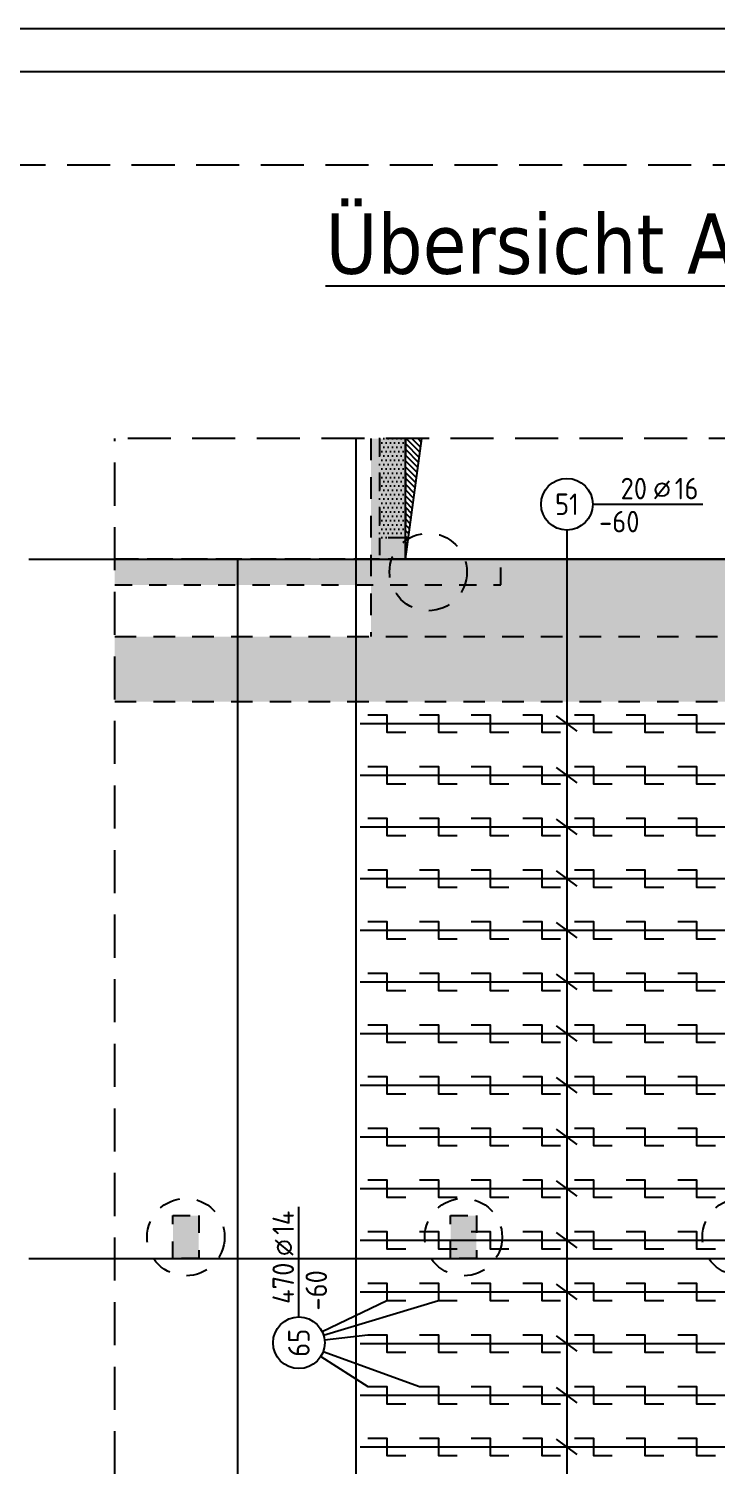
# Model space of a CAD drawing. Extents: x -101 to 101, y -52 to 90.
# Drawn here: x 58.65 to 62.65, y 33.71 to 42.05 of the extents above; entities that cross this region are included whole.
import ezdxf
from ezdxf.enums import TextEntityAlignment as Align

# ---------------------------------------------------------------- set-up
doc = ezdxf.new("R2010")
doc.units = 0
doc.header["$LTSCALE"] = 0.5
for name, pattern in [('AUSGEZOGEN', [1000.01, 1000, 0.01]), ('DASHED', [0.75, 0.5, -0.25]), ('DOT', [0.175, 0.05, -0.125]), ('HIDDEN2', [0.187, 0.125, -0.062]), ('PUNKT', [0.175, 0.05, -0.125]), ('STRICHLINIE', [0.75, 0.5, -0.25]), ('VERDECKT', [0.375, 0.25, -0.125])]:
    doc.linetypes.add(name, pattern=pattern)
for name, color, linetype in [('2.UG', 7, 'Continuous'), ('ACHSEN', 7, 'Continuous'), ('AFU', 7, 'Continuous'), ('BETON', 7, 'Continuous'), ('Brüstung 2.UG', 7, 'Continuous'), ('DETAIL', 7, 'Continuous'), ('DRUEBER', 7, 'Continuous'), ('grau_dunkel', 7, 'Continuous'), ('grau_hell', 7, 'Continuous'), ('Gründungspfähle', 7, 'Continuous'), ('HILFE', 7, 'Continuous'), ('RAHMEN', 7, 'Continuous'), ('RND', 7, 'Continuous'), ('SCHRAFF', 7, 'Continuous'), ('TEXT', 7, 'Continuous'), ('VERDECKT', 7, 'Continuous'), ('Versprung oberseitig', 7, 'Continuous')]:
    doc.layers.add(name, color=color, linetype=linetype)
doc.layers.add('NOPLOT', color=7, linetype='Continuous', plot=False)
doc.styles.add('helv', font='tahoma.ttf')
doc.styles.add('txt', font='isocp.shx')
doc.linetypes.add('AFU_50L', pattern='A,0.75,["/",Standard,S=0.2,R=0,X=-0.01,Y=-0.1],0.07,["/",Standard,S=0.2,R=0,X=-0.01,Y=-0.1],0.75', length=1.57)

# ---------------------------------------------------------------- blocks, each defined once
blk = doc.blocks.new('RND_LEI')
at = {"layer": 'RND', "color": 7, "linetype": 'Continuous'}
blk.add_line((1.022, 0.066), (1.19, 0.27), dxfattribs=at)
for centre, radius in [((0, 0), 0.3), ((1.106, 0.168), 0.075)]:
    blk.add_circle(centre, radius, dxfattribs=at)
at = {"layer": 'RND', "color": 7, "linetype": 'Continuous', "style": 'txt'}
blk.add_attdef('ANZ', text='', height=0.25, dxfattribs=at).set_placement((0.931, 0.057), align=Align.RIGHT)
for tag, p in [('DUM', (1.253, 0.057)), ('ABSTD', (1.674, 0.057)), ('POSTXT', (0.374, -0.327))]:
    blk.add_attdef(tag, p, '', height=0.25, dxfattribs=at)
blk.add_attdef('POSL', text='', height=0.25, dxfattribs=at).set_placement((0, 0), align=Align.MIDDLE)
blk = doc.blocks.new('lei_gre')
at = {"layer": 'RND', "color": 7, "linetype": 'Continuous'}
for p, q in [((-0.09, -0.12), (0.09, 0.12)), ((0, 0.15), (0, -0.15))]:
    blk.add_line(p, q, dxfattribs=at)
blk = doc.blocks.new('A0-19-0')
at = {"layer": 'RAHMEN'}
blk.add_line((137.9, 84.1), (0, 84.1), dxfattribs=at)
at = {"layer": 'RAHMEN', "color": 5}
blk.add_line((137.4, 83.6), (2, 83.6), dxfattribs=at)

msp = doc.modelspace()

# ---------------------------------------------------------------- hatches: boundary and pattern name
at = {"layer": '2.UG', "linetype": 'AUSGEZOGEN'}
h = msp.add_hatch(dxfattribs=at)
h.set_pattern_fill('DOTS', scale=0.4, double=1)
h.set_pattern_definition([(0, (84.2931, 48.70134), (0.3175, 0.635), [0, -0.635])])
h.paths.add_polyline_path([(61.396, 38.9704), (60.841, 38.9704), (60.841, 39.0929), (60.691, 39.0929), (60.691, 38.9704), (59.3035, 38.9704), (59.3035, 38.8204), (61.396, 38.8204)], flags=17)
h.paths.add_polyline_path([(63.0385, 38.9704), (62.651, 38.9704), (62.651, 38.8204), (62.7285, 38.8204), (62.7285, 38.5704), (62.8535, 38.5704), (62.8535, 38.8204), (63.0385, 38.8204)], flags=17)
h.paths.add_polyline_path([(65.366, 39.6704), (65.216, 39.6704), (65.216, 38.9704), (64.3485, 38.9704), (64.3485, 39.6704), (64.1985, 39.6704), (64.1985, 38.9704), (64.0435, 38.9704), (64.0435, 38.8204), (65.216, 38.8204), (65.216, 33.0954), (62.8535, 33.0954), (62.8535, 35.1979), (62.7285, 35.1979), (62.7285, 33.0954), (59.3035, 33.0954), (59.3035, 32.9704), (65.366, 32.9704)])
h.paths.add_polyline_path([(62.8535, 38.0029), (62.7285, 38.0029), (62.7285, 35.7654), (62.8535, 35.7654)], flags=17)
h.paths.add_polyline_path([(61.2535, 35.1579), (61.1035, 35.1579), (61.1035, 34.9079), (61.2535, 34.9079)], flags=17)
h.paths.add_polyline_path([(59.641, 35.1579), (59.491, 35.1579), (59.491, 34.9079), (59.641, 34.9079)], flags=17)
h.paths.add_polyline_path([(67.196, 35.2829), (66.6035, 35.2829), (66.6035, 38.8204), (67.7285, 38.8204), (67.7285, 38.9704), (66.6035, 38.9704), (66.6035, 39.1954), (66.4785, 39.1954), (66.4785, 34.9229), (66.6035, 34.9229), (66.6035, 35.1579), (67.196, 35.1579)])
h.paths.add_polyline_path([(67.7285, 34.0329), (66.6035, 34.0329), (66.6035, 34.1104), (66.4785, 34.1104), (66.4785, 32.6604), (66.6035, 32.6604), (66.6035, 33.9079), (67.641, 33.9079), (67.641, 31.8454), (66.6035, 31.8454), (66.6035, 32.1554), (66.4785, 32.1554), (66.4785, 31.8454), (61.476, 31.8454), (61.476, 31.7204), (66.791, 31.7204), (66.791, 28.4954), (60.3535, 28.4954), (60.3535, 31.7204), (60.471, 31.7204), (60.471, 31.8454), (60.161, 31.8454), (60.161, 31.7204), (60.2285, 31.7204), (60.2285, 28.4954), (59.3035, 28.4954), (59.3035, 28.3454), (67.7285, 28.3454), (67.7285, 28.4954), (66.916, 28.4954), (66.916, 31.7204), (67.7285, 31.7204)])
at = {"layer": 'Brüstung 2.UG', "linetype": 'DOT'}
h = msp.add_hatch(dxfattribs=at)
h.set_pattern_fill('DOTS', color=102, scale=0.4, double=1)
h.set_pattern_definition([(0, (13.07888, 274.394883), (0.0125, 0.025), [0, -0.025])])
h.paths.add_polyline_path([(60.841, 39.6704), (60.691, 39.6704), (60.691, 39.0929), (60.841, 39.0929)])
at = {"layer": 'grau_dunkel'}
h = msp.add_hatch(color=21, dxfattribs=at)
h.paths.add_polyline_path([(64.3479, 38.9704), (64.1979, 38.9704), (64.1479, 38.9704), (64.1479, 38.5204), (65.416, 38.5204), (65.416, 38.9704), (65.216, 38.9704)])
h.paths.add_polyline_path([(64.1479, 38.5204), (64.1479, 38.9704), (60.841, 38.9704), (60.641, 38.9704), (60.641, 38.5204)])
h.paths.add_polyline_path([(60.841, 39.6704), (60.641, 39.6704), (60.641, 38.9704), (60.841, 38.9704)])
h.paths.add_polyline_path([(65.416, 39.6704), (65.216, 39.6704), (65.216, 38.9704), (65.416, 38.9704)])
at = {"layer": 'grau_dunkel', "linetype": 'AUSGEZOGEN'}
h = msp.add_hatch(dxfattribs=at)
h.set_pattern_fill('ANSI31', color=21, scale=0.0075, angle=90, style=0, double=1)
h.set_pattern_definition([(135, (-4.681666, 34.54563), (-0.01683798, -0.01683798), [])])
h.paths.add_polyline_path([(60.9363, 39.6704), (60.841, 39.6704), (60.841, 38.9704)])
at = {"layer": 'grau_hell'}
msp.add_hatch(color=9, dxfattribs=at).paths.add_polyline_path([(67.7285, 38.1429), (67.7285, 38.5204), (59.1535, 38.5204), (59.1535, 38.1429)])
at = {"layer": 'SCHRAFF', "linetype": 'AUSGEZOGEN'}
h = msp.add_hatch(dxfattribs=at)
h.set_pattern_fill('DOTS', scale=0.025, double=1)
h.set_pattern_definition([(0, (84.29308, 48.70134), (0.01984375, 0.0396875), [0, -0.0396875])])
h.paths.add_polyline_path([(60.5535, 38.9704), (59.1535, 38.9704), (59.1535, 38.8204), (60.5535, 38.8204)])
h.paths.add_polyline_path([(61.396, 38.9704), (60.841, 38.9704), (60.841, 39.0929), (60.691, 39.0929), (60.691, 38.9704), (60.5535, 38.9704), (60.5535, 38.8204), (61.396, 38.8204)], flags=17)
h.paths.add_polyline_path([(63.0385, 38.9704), (62.651, 38.9704), (62.651, 38.8204), (62.7285, 38.8204), (62.7285, 38.5704), (62.8535, 38.5704), (62.8535, 38.8204), (63.0385, 38.8204)], flags=17)
h.paths.add_polyline_path([(65.366, 39.6704), (65.216, 39.6704), (65.216, 38.9704), (64.3485, 38.9704), (64.3485, 39.6704), (64.1985, 39.6704), (64.1985, 38.9704), (64.0435, 38.9704), (64.0435, 38.8204), (65.216, 38.8204), (65.216, 33.0954), (62.8535, 33.0954), (62.8535, 35.1979), (62.7285, 35.1979), (62.7285, 33.0954), (60.5535, 33.0954), (60.5535, 32.9704), (65.366, 32.9704)])
h.paths.add_polyline_path([(67.7285, 38.9704), (66.6035, 38.9704), (66.6035, 39.1954), (66.4785, 39.1954), (66.4785, 34.9229), (66.6035, 34.9229), (66.6035, 35.1579), (67.196, 35.1579), (67.196, 35.2829), (66.6035, 35.2829), (66.6035, 38.8204), (67.7285, 38.8204)])
h.paths.add_polyline_path([(62.8535, 38.0029), (62.7285, 38.0029), (62.7285, 35.7654), (62.8535, 35.7654)], flags=17)
h.paths.add_polyline_path([(61.2535, 35.1579), (61.1035, 35.1579), (61.1035, 34.9079), (61.2535, 34.9079)], flags=17)
h.paths.add_polyline_path([(59.641, 35.1579), (59.491, 35.1579), (59.491, 34.9079), (59.641, 34.9079)])
h.paths.add_polyline_path([(60.5535, 33.0954), (59.1535, 33.0954), (59.1535, 32.9704), (60.5535, 32.9704)])
h.paths.add_polyline_path([(67.7285, 34.0329), (66.6035, 34.0329), (66.6035, 34.1104), (66.4785, 34.1104), (66.4785, 32.6604), (66.6035, 32.6604), (66.6035, 33.9079), (67.641, 33.9079), (67.641, 31.8454), (66.6035, 31.8454), (66.6035, 32.1554), (66.4785, 32.1554), (66.4785, 31.7204), (66.791, 31.7204), (66.791, 28.4954), (66.4785, 28.4954), (66.4785, 28.3454), (67.7285, 28.3454), (67.7285, 28.4954), (66.916, 28.4954), (66.916, 31.7204), (67.7285, 31.7204)])
h.paths.add_polyline_path([(66.4785, 31.8454), (61.476, 31.8454), (61.476, 31.7204), (66.4785, 31.7204)])
h.paths.add_polyline_path([(60.471, 31.8454), (60.161, 31.8454), (60.161, 31.7204), (60.2285, 31.7204), (60.2285, 28.4954), (59.1535, 28.4954), (59.1535, 28.3454), (60.5535, 28.3454), (60.5535, 28.4954), (60.3535, 28.4954), (60.3535, 31.7204), (60.471, 31.7204)])
h.paths.add_polyline_path([(66.4785, 28.4954), (60.5535, 28.4954), (60.5535, 28.3454), (66.4785, 28.3454)])

# ---------------------------------------------------------------- linework, layer by layer
at = {"layer": 'ACHSEN', "color": 140, "linetype": 'AUSGEZOGEN'}
for p, q in [((58.6535, 38.9704), (67.7285, 38.9704)), ((58.6535, 34.9079), (67.7285, 34.9079))]:
    msp.add_line(p, q, dxfattribs=at)
at = {"layer": 'AFU', "color": 8, "linetype": 'AFU_50L'}
msp.add_line((59.866, 38.9704), (59.866, 28.1554), dxfattribs=at)
at = {"layer": 'BETON', "color": 6, "linetype": 'AUSGEZOGEN'}
msp.add_lwpolyline([(64.1985, 38.9704), (60.841, 38.9704), (60.841, 39.6704)], dxfattribs=at)
at = {"layer": 'Brüstung 2.UG', "color": 102, "linetype": 'DOT'}
for p, q in [((60.691, 39.6704), (60.691, 39.0929)), ((60.841, 39.6704), (60.841, 39.0929))]:
    msp.add_line(p, q, dxfattribs=at)
at = {"layer": 'DETAIL', "color": 102, "linetype": 'STRICHLINIE'}
msp.add_lwpolyline([(57.8068, 41.2573), (57.8068, 26.6478), (68.1264, 26.6478), (68.1264, 41.2573)], close=True, dxfattribs=at)
at = {"layer": 'DRUEBER', "color": 7, "linetype": 'PUNKT', "lineweight": -2}
msp.add_lwpolyline([(59.1535, 38.8204), (61.396, 38.8204), (61.396, 38.9704), (60.841, 38.9704), (60.841, 39.0929), (60.691, 39.0929), (60.691, 38.9704), (59.1535, 38.9704)], dxfattribs=at)
for points in [[(59.491, 35.1579), (59.641, 35.1579), (59.641, 34.9079), (59.491, 34.9079)], [(61.1035, 35.1579), (61.2535, 35.1579), (61.2535, 34.9079), (61.1035, 34.9079)]]:
    msp.add_lwpolyline(points, close=True, dxfattribs=at)
at = {"layer": 'grau_dunkel', "color": 21, "linetype": 'AUSGEZOGEN'}
msp.add_line((60.841, 38.9704), (60.9363, 39.6704), dxfattribs=at)
at = {"layer": 'Gründungspfähle', "color": 171, "linetype": 'VERDECKT'}
for centre in [(60.974, 38.8954), (59.566, 35.0329), (61.1785, 35.0329), (62.791, 35.0329)]:
    msp.add_circle(centre, 0.225, dxfattribs=at)
at = {"layer": 'HILFE', "color": 102, "linetype": 'DASHED'}
for p in [(59.1535, 27.6554), (67.7285, 39.6704)]:
    msp.add_line(p, (59.1535, 39.6704), dxfattribs=at)
at = {"layer": 'NOPLOT', "color": 191, "linetype": 'AUSGEZOGEN'}
msp.add_line((60.5535, 39.6704), (60.5535, 27.2515), dxfattribs=at)
at = {"layer": 'RND', "color": 7, "linetype": 'AUSGEZOGEN'}
for p, q in [((61.9293, 39.2887), (62.5693, 39.2887)), ((60.2227, 34.5692), (60.2227, 35.2092))]:
    msp.add_line(p, q, dxfattribs=at)
at = {"layer": 'RND', "color": 102, "linetype": 'AUSGEZOGEN'}
for p, q in [((61.7793, 39.1387), (61.7793, 32.2579)), ((60.3578, 34.4844), (60.7329, 34.6654)), ((60.3663, 34.4628), (61.0329, 34.6654)), ((60.3717, 34.4364), (60.6229, 34.4654)), ((60.3494, 34.3389), (60.6229, 34.1654)), ((60.3638, 34.3681), (60.9229, 34.1654))]:
    msp.add_line(p, q, dxfattribs=at)
at = {"layer": 'RND', "color": 1, "linetype": 'AUSGEZOGEN'}
for points in [[(60.6229, 38.0654), (60.7329, 38.0654), (60.7329, 37.9654), (60.8429, 37.9654)], [(60.9229, 38.0654), (61.0329, 38.0654), (61.0329, 37.9654), (61.1429, 37.9654)], [(61.2229, 38.0654), (61.3329, 38.0654), (61.3329, 37.9654), (61.4429, 37.9654)], [(61.5229, 38.0654), (61.6329, 38.0654), (61.6329, 37.9654), (61.7429, 37.9654)], [(61.8229, 38.0654), (61.9329, 38.0654), (61.9329, 37.9654), (62.0429, 37.9654)], [(62.1229, 38.0654), (62.2329, 38.0654), (62.2329, 37.9654), (62.3429, 37.9654)], [(62.4229, 38.0654), (62.5329, 38.0654), (62.5329, 37.9654), (62.6429, 37.9654)], [(60.5785, 38.0154), (66.4535, 38.0154)], [(60.5785, 37.7154), (65.9899, 37.7154)], [(60.6229, 37.7654), (60.7329, 37.7654), (60.7329, 37.6654), (60.8429, 37.6654)], [(60.9229, 37.7654), (61.0329, 37.7654), (61.0329, 37.6654), (61.1429, 37.6654)], [(61.2229, 37.7654), (61.3329, 37.7654), (61.3329, 37.6654), (61.4429, 37.6654)], [(61.5229, 37.7654), (61.6329, 37.7654), (61.6329, 37.6654), (61.7429, 37.6654)], [(61.8229, 37.7654), (61.9329, 37.7654), (61.9329, 37.6654), (62.0429, 37.6654)], [(62.1229, 37.7654), (62.2329, 37.7654), (62.2329, 37.6654), (62.3429, 37.6654)], [(62.4229, 37.7654), (62.5329, 37.7654), (62.5329, 37.6654), (62.6429, 37.6654)], [(60.6229, 37.4654), (60.7329, 37.4654), (60.7329, 37.3654), (60.8429, 37.3654)], [(60.9229, 37.4654), (61.0329, 37.4654), (61.0329, 37.3654), (61.1429, 37.3654)], [(61.2229, 37.4654), (61.3329, 37.4654), (61.3329, 37.3654), (61.4429, 37.3654)], [(61.5229, 37.4654), (61.6329, 37.4654), (61.6329, 37.3654), (61.7429, 37.3654)], [(61.8229, 37.4654), (61.9329, 37.4654), (61.9329, 37.3654), (62.0429, 37.3654)], [(62.1229, 37.4654), (62.2329, 37.4654), (62.2329, 37.3654), (62.3429, 37.3654)], [(62.4229, 37.4654), (62.5329, 37.4654), (62.5329, 37.3654), (62.6429, 37.3654)], [(60.5785, 37.4154), (66.4535, 37.4154)], [(60.6229, 37.1654), (60.7329, 37.1654), (60.7329, 37.0654), (60.8429, 37.0654)], [(60.9229, 37.1654), (61.0329, 37.1654), (61.0329, 37.0654), (61.1429, 37.0654)], [(61.2229, 37.1654), (61.3329, 37.1654), (61.3329, 37.0654), (61.4429, 37.0654)], [(61.5229, 37.1654), (61.6329, 37.1654), (61.6329, 37.0654), (61.7429, 37.0654)], [(61.8229, 37.1654), (61.9329, 37.1654), (61.9329, 37.0654), (62.0429, 37.0654)], [(62.1229, 37.1654), (62.2329, 37.1654), (62.2329, 37.0654), (62.3429, 37.0654)], [(62.4229, 37.1654), (62.5329, 37.1654), (62.5329, 37.0654), (62.6429, 37.0654)], [(60.5785, 37.1154), (66.4535, 37.1154)], [(60.5785, 36.8154), (66.4535, 36.8154)], [(60.6229, 36.8654), (60.7329, 36.8654), (60.7329, 36.7654), (60.8429, 36.7654)], [(60.9229, 36.8654), (61.0329, 36.8654), (61.0329, 36.7654), (61.1429, 36.7654)], [(61.2229, 36.8654), (61.3329, 36.8654), (61.3329, 36.7654), (61.4429, 36.7654)], [(61.5229, 36.8654), (61.6329, 36.8654), (61.6329, 36.7654), (61.7429, 36.7654)], [(61.8229, 36.8654), (61.9329, 36.8654), (61.9329, 36.7654), (62.0429, 36.7654)], [(62.1229, 36.8654), (62.2329, 36.8654), (62.2329, 36.7654), (62.3429, 36.7654)], [(62.4229, 36.8654), (62.5329, 36.8654), (62.5329, 36.7654), (62.6429, 36.7654)], [(60.6229, 36.5654), (60.7329, 36.5654), (60.7329, 36.4654), (60.8429, 36.4654)], [(60.9229, 36.5654), (61.0329, 36.5654), (61.0329, 36.4654), (61.1429, 36.4654)], [(61.2229, 36.5654), (61.3329, 36.5654), (61.3329, 36.4654), (61.4429, 36.4654)], [(61.5229, 36.5654), (61.6329, 36.5654), (61.6329, 36.4654), (61.7429, 36.4654)], [(61.8229, 36.5654), (61.9329, 36.5654), (61.9329, 36.4654), (62.0429, 36.4654)], [(62.1229, 36.5654), (62.2329, 36.5654), (62.2329, 36.4654), (62.3429, 36.4654)], [(62.4229, 36.5654), (62.5329, 36.5654), (62.5329, 36.4654), (62.6429, 36.4654)], [(60.5785, 36.5154), (66.4535, 36.5154)], [(60.5785, 36.2154), (66.4535, 36.2154)], [(60.6229, 36.2654), (60.7329, 36.2654), (60.7329, 36.1654), (60.8429, 36.1654)], [(60.9229, 36.2654), (61.0329, 36.2654), (61.0329, 36.1654), (61.1429, 36.1654)], [(61.2229, 36.2654), (61.3329, 36.2654), (61.3329, 36.1654), (61.4429, 36.1654)], [(61.5229, 36.2654), (61.6329, 36.2654), (61.6329, 36.1654), (61.7429, 36.1654)], [(61.8229, 36.2654), (61.9329, 36.2654), (61.9329, 36.1654), (62.0429, 36.1654)], [(62.1229, 36.2654), (62.2329, 36.2654), (62.2329, 36.1654), (62.3429, 36.1654)], [(62.4229, 36.2654), (62.5329, 36.2654), (62.5329, 36.1654), (62.6429, 36.1654)], [(60.6229, 35.9654), (60.7329, 35.9654), (60.7329, 35.8654), (60.8429, 35.8654)], [(60.9229, 35.9654), (61.0329, 35.9654), (61.0329, 35.8654), (61.1429, 35.8654)], [(61.2229, 35.9654), (61.3329, 35.9654), (61.3329, 35.8654), (61.4429, 35.8654)], [(61.5229, 35.9654), (61.6329, 35.9654), (61.6329, 35.8654), (61.7429, 35.8654)], [(61.8229, 35.9654), (61.9329, 35.9654), (61.9329, 35.8654), (62.0429, 35.8654)], [(62.1229, 35.9654), (62.2329, 35.9654), (62.2329, 35.8654), (62.3429, 35.8654)], [(62.4229, 35.9654), (62.5329, 35.9654), (62.5329, 35.8654), (62.6429, 35.8654)], [(60.5785, 35.9154), (66.4535, 35.9154)], [(60.6229, 35.6654), (60.7329, 35.6654), (60.7329, 35.5654), (60.8429, 35.5654)], [(60.9229, 35.6654), (61.0329, 35.6654), (61.0329, 35.5654), (61.1429, 35.5654)], [(61.2229, 35.6654), (61.3329, 35.6654), (61.3329, 35.5654), (61.4429, 35.5654)], [(61.5229, 35.6654), (61.6329, 35.6654), (61.6329, 35.5654), (61.7429, 35.5654)], [(61.8229, 35.6654), (61.9329, 35.6654), (61.9329, 35.5654), (62.0429, 35.5654)], [(62.1229, 35.6654), (62.2329, 35.6654), (62.2329, 35.5654), (62.3429, 35.5654)], [(62.4229, 35.6654), (62.5329, 35.6654), (62.5329, 35.5654), (62.6429, 35.5654)], [(60.5785, 35.6154), (66.4535, 35.6154)], [(60.5785, 35.3154), (66.4535, 35.3154)], [(60.6229, 35.3654), (60.7329, 35.3654), (60.7329, 35.2654), (60.8429, 35.2654)], [(60.9229, 35.3654), (61.0329, 35.3654), (61.0329, 35.2654), (61.1429, 35.2654)], [(61.2229, 35.3654), (61.3329, 35.3654), (61.3329, 35.2654), (61.4429, 35.2654)], [(61.5229, 35.3654), (61.6329, 35.3654), (61.6329, 35.2654), (61.7429, 35.2654)], [(61.8229, 35.3654), (61.9329, 35.3654), (61.9329, 35.2654), (62.0429, 35.2654)], [(62.1229, 35.3654), (62.2329, 35.3654), (62.2329, 35.2654), (62.3429, 35.2654)], [(62.4229, 35.3654), (62.5329, 35.3654), (62.5329, 35.2654), (62.6429, 35.2654)], [(60.6229, 35.0654), (60.7329, 35.0654), (60.7329, 34.9654), (60.8429, 34.9654)], [(60.9229, 35.0654), (61.0329, 35.0654), (61.0329, 34.9654), (61.1429, 34.9654)], [(61.2229, 35.0654), (61.3329, 35.0654), (61.3329, 34.9654), (61.4429, 34.9654)], [(61.5229, 35.0654), (61.6329, 35.0654), (61.6329, 34.9654), (61.7429, 34.9654)], [(61.8229, 35.0654), (61.9329, 35.0654), (61.9329, 34.9654), (62.0429, 34.9654)], [(62.1229, 35.0654), (62.2329, 35.0654), (62.2329, 34.9654), (62.3429, 34.9654)], [(62.4229, 35.0654), (62.5329, 35.0654), (62.5329, 34.9654), (62.6429, 34.9654)], [(60.5785, 35.0154), (66.4535, 35.0154)], [(60.5785, 34.7154), (66.4535, 34.7154)], [(60.6229, 34.7654), (60.7329, 34.7654), (60.7329, 34.6654), (60.8429, 34.6654)], [(60.9229, 34.7654), (61.0329, 34.7654), (61.0329, 34.6654), (61.1429, 34.6654)], [(61.2229, 34.7654), (61.3329, 34.7654), (61.3329, 34.6654), (61.4429, 34.6654)], [(61.5229, 34.7654), (61.6329, 34.7654), (61.6329, 34.6654), (61.7429, 34.6654)], [(61.8229, 34.7654), (61.9329, 34.7654), (61.9329, 34.6654), (62.0429, 34.6654)], [(62.1229, 34.7654), (62.2329, 34.7654), (62.2329, 34.6654), (62.3429, 34.6654)], [(62.4229, 34.7654), (62.5329, 34.7654), (62.5329, 34.6654), (62.6429, 34.6654)], [(60.6229, 34.4654), (60.7329, 34.4654), (60.7329, 34.3654), (60.8429, 34.3654)], [(60.9229, 34.4654), (61.0329, 34.4654), (61.0329, 34.3654), (61.1429, 34.3654)], [(61.2229, 34.4654), (61.3329, 34.4654), (61.3329, 34.3654), (61.4429, 34.3654)], [(61.5229, 34.4654), (61.6329, 34.4654), (61.6329, 34.3654), (61.7429, 34.3654)], [(61.8229, 34.4654), (61.9329, 34.4654), (61.9329, 34.3654), (62.0429, 34.3654)], [(62.1229, 34.4654), (62.2329, 34.4654), (62.2329, 34.3654), (62.3429, 34.3654)], [(62.4229, 34.4654), (62.5329, 34.4654), (62.5329, 34.3654), (62.6429, 34.3654)], [(60.5785, 34.4154), (66.4535, 34.4154)], [(60.6229, 34.1654), (60.7329, 34.1654), (60.7329, 34.0654), (60.8429, 34.0654)], [(60.9229, 34.1654), (61.0329, 34.1654), (61.0329, 34.0654), (61.1429, 34.0654)], [(61.2229, 34.1654), (61.3329, 34.1654), (61.3329, 34.0654), (61.4429, 34.0654)], [(61.5229, 34.1654), (61.6329, 34.1654), (61.6329, 34.0654), (61.7429, 34.0654)], [(61.8229, 34.1654), (61.9329, 34.1654), (61.9329, 34.0654), (62.0429, 34.0654)], [(62.1229, 34.1654), (62.2329, 34.1654), (62.2329, 34.0654), (62.3429, 34.0654)], [(62.4229, 34.1654), (62.5329, 34.1654), (62.5329, 34.0654), (62.6429, 34.0654)], [(60.5785, 34.1154), (66.4535, 34.1154)], [(60.5785, 33.8154), (66.4535, 33.8154)], [(60.6229, 33.8654), (60.7329, 33.8654), (60.7329, 33.7654), (60.8429, 33.7654)], [(60.9229, 33.8654), (61.0329, 33.8654), (61.0329, 33.7654), (61.1429, 33.7654)], [(61.2229, 33.8654), (61.3329, 33.8654), (61.3329, 33.7654), (61.4429, 33.7654)], [(61.5229, 33.8654), (61.6329, 33.8654), (61.6329, 33.7654), (61.7429, 33.7654)], [(61.8229, 33.8654), (61.9329, 33.8654), (61.9329, 33.7654), (62.0429, 33.7654)], [(62.1229, 33.8654), (62.2329, 33.8654), (62.2329, 33.7654), (62.3429, 33.7654)], [(62.4229, 33.8654), (62.5329, 33.8654), (62.5329, 33.7654), (62.6429, 33.7654)]]:
    msp.add_lwpolyline(points, dxfattribs=at)
at = {"layer": 'VERDECKT', "color": 7, "linetype": 'VERDECKT'}
for p, q in [((60.641, 39.6704), (60.641, 38.5204)), ((59.1535, 38.5204), (67.7285, 38.5204)), ((59.1535, 38.1429), (67.7285, 38.1429))]:
    msp.add_line(p, q, dxfattribs=at)
at = {"layer": 'Versprung oberseitig', "color": 1, "linetype": 'HIDDEN2'}
msp.add_line((60.841, 38.9704), (59.1535, 38.9704), dxfattribs=at)

# ---------------------------------------------------------------- block references
at = {"layer": 'RAHMEN', "color": 7, "linetype": 'AUSGEZOGEN', "xscale": 0.5, "yscale": 0.5, "zscale": 0.5}
msp.add_blockref('A0-19-0', (0, 0), dxfattribs=at)
at = {"layer": 'RND', "color": 7, "linetype": 'AUSGEZOGEN', "xscale": 0.5, "yscale": 0.5, "zscale": 0.5}
msp.add_blockref('RND_LEI', (61.7793, 39.2887), dxfattribs=at).add_auto_attribs({'POSL': '51', 'DUM': '16', 'ANZ': '20', 'POSTXT': '-60'})
at = {"layer": 'RND', "color": 7, "linetype": 'AUSGEZOGEN', "xscale": 0.5, "yscale": 0.5, "zscale": 0.5, "rotation": 90}
for p in [(61.7793, 38.0154), (61.7793, 37.7154), (61.7793, 37.4154), (61.7793, 37.1154), (61.7793, 36.8154), (61.7793, 36.5154), (61.7793, 36.2154), (61.7793, 35.9154), (61.7793, 35.6154), (61.7793, 35.3154), (61.7793, 35.0154), (61.7793, 34.7154), (61.7793, 34.4154), (61.7793, 34.1154), (61.7793, 33.8154)]:
    msp.add_blockref('lei_gre', p, dxfattribs=at)
msp.add_blockref('RND_LEI', (60.2227, 34.4192), dxfattribs=at).add_auto_attribs({'POSL': '65', 'DUM': '14', 'ANZ': '470', 'POSTXT': '-60'})

# ---------------------------------------------------------------- texts
at = {"layer": 'TEXT', "color": 5, "linetype": 'AUSGEZOGEN', "style": 'helv'}
msp.add_text('%%UÜbersicht Abstandshalter', height=0.35, dxfattribs=at).set_placement((60.3772, 40.6274))

doc.saveas('drawing.dxf')
